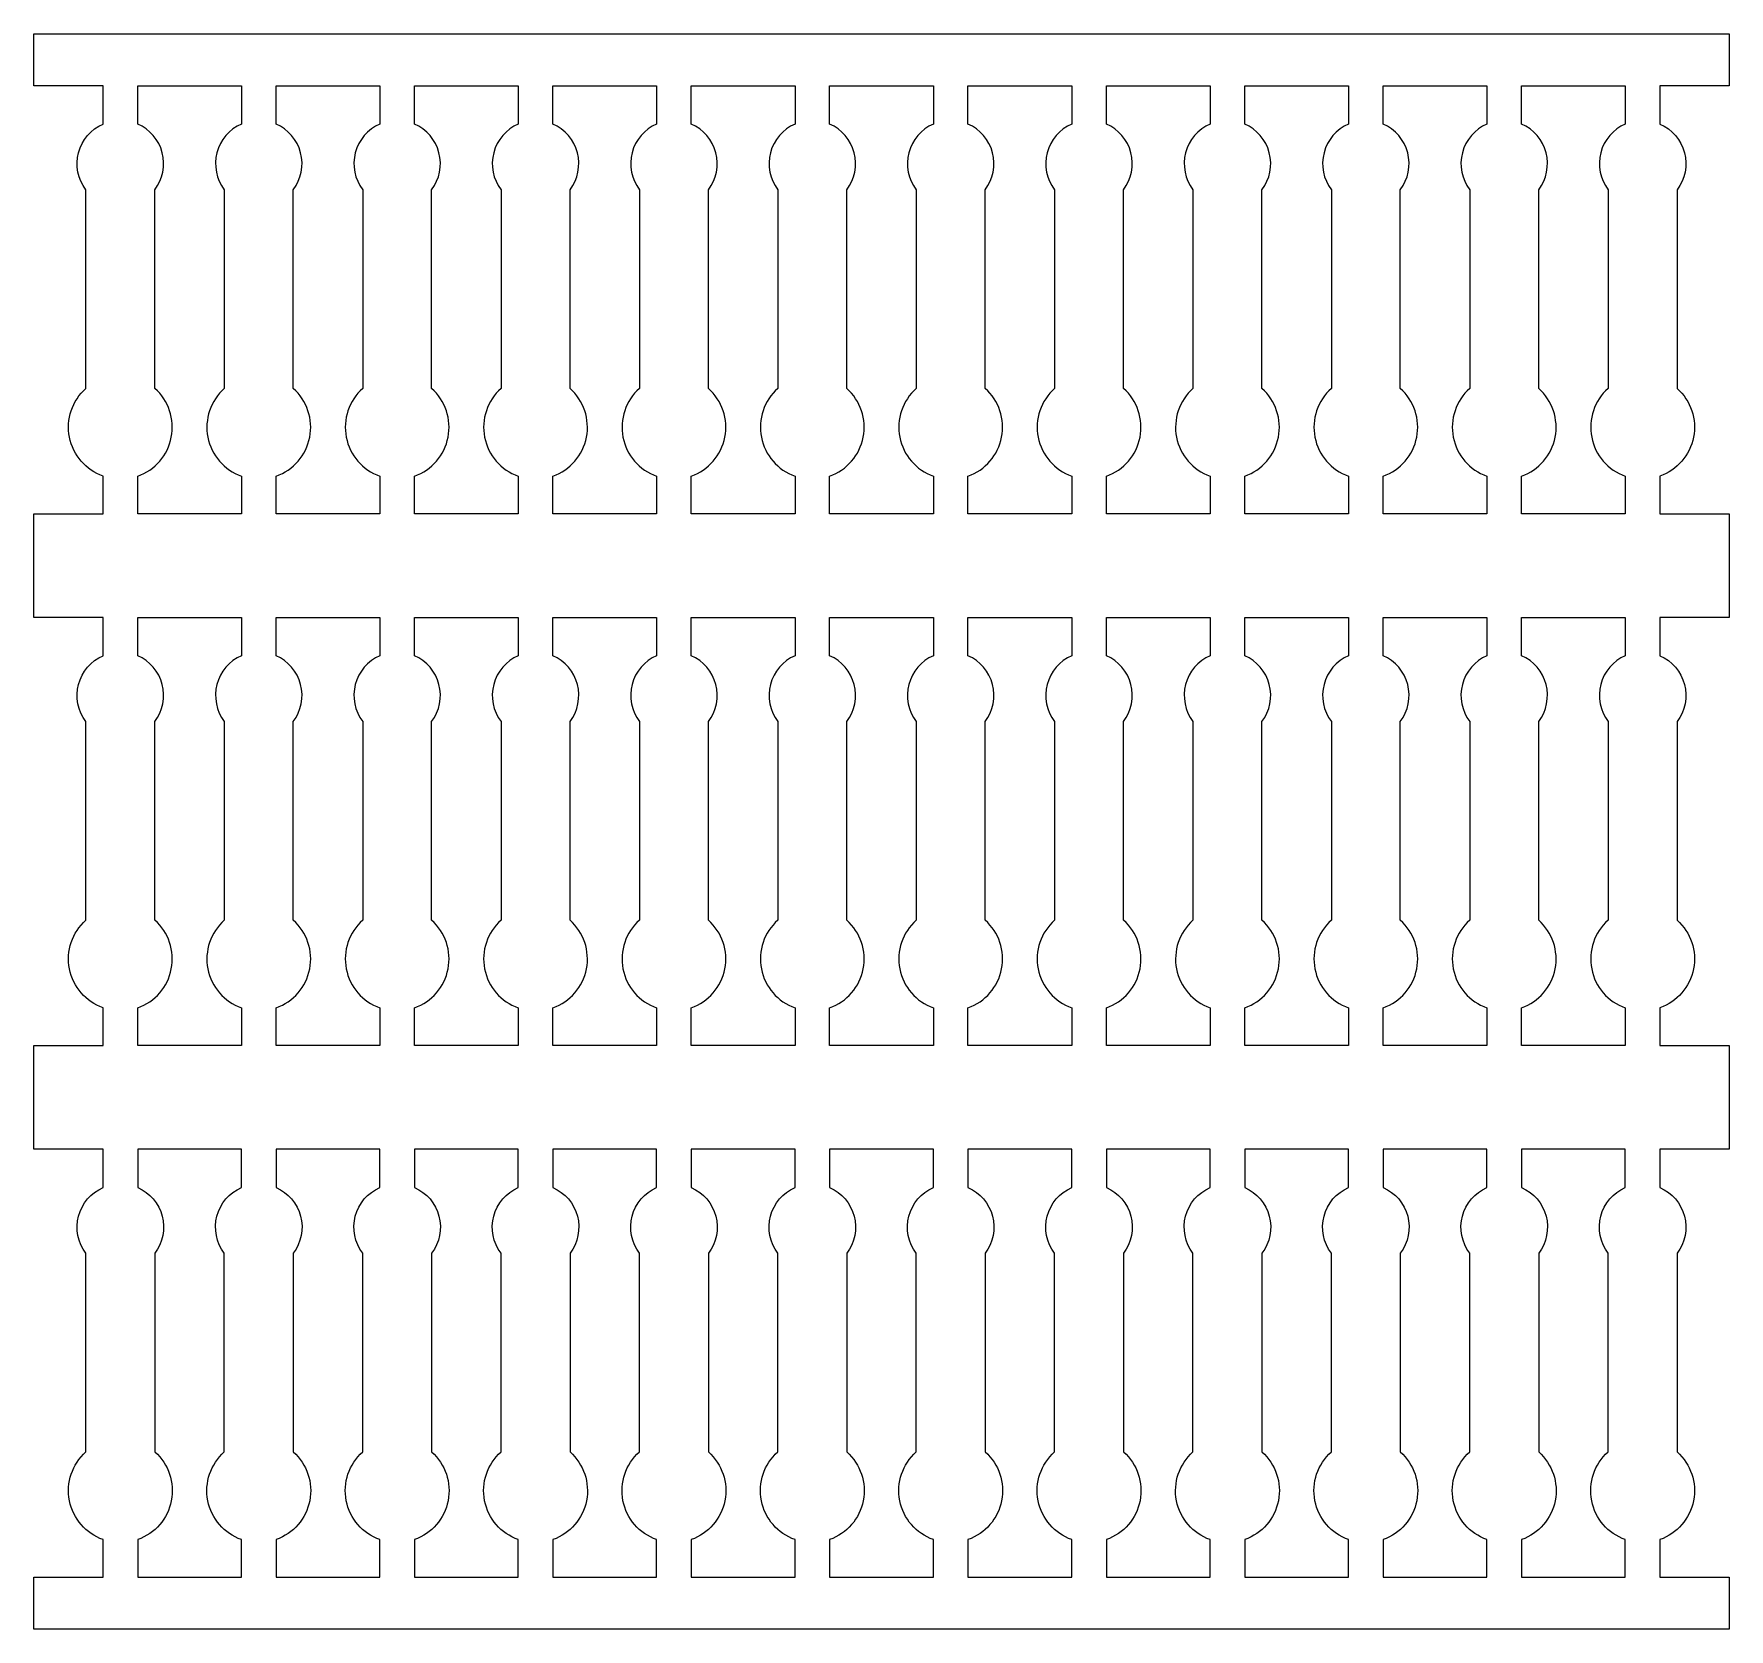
# Model space of a CAD drawing. Header units: millimetres. Extents: x 0 to 98, y -92.2 to 0.
import ezdxf

# ---------------------------------------------------------------- set-up
doc = ezdxf.new("R2010")
doc.units = ezdxf.units.MM
doc.layers.get('0').update_dxf_attribs({"linetype": 'CONTINUOUS'})

msp = doc.modelspace()

# ---------------------------------------------------------------- linework, layer by layer
for points in [[(98, 0), (98, -3), (94, -3), (94, -5.209, -0.485165), (94.994, -9.008), (94.994, -20.498, -0.570821), (94, -25.568), (94, -27.74), (98, -27.74), (98, -33.74), (94, -33.74), (94, -35.949, -0.485165), (94.994, -39.748), (94.994, -51.238, -0.570821), (94, -56.308), (94, -58.48), (98, -58.48), (98, -64.48), (94, -64.48), (94, -66.689, -0.485165), (94.994, -70.488), (94.994, -81.978, -0.570821), (94, -87.048), (94, -89.22), (98, -89.22), (98, -92.22), (0, -92.22), (0, -89.22), (4, -89.22), (4, -87.048, -0.570821), (3.006, -81.978), (3.006, -70.488, -0.485165), (4, -66.689), (4, -64.48), (0, -64.48), (0, -58.48), (4, -58.48), (4, -56.308, -0.570821), (3.006, -51.238), (3.006, -39.748, -0.485165), (4, -35.949), (4, -33.74), (0, -33.74), (0, -27.74), (4, -27.74), (4, -25.568, -0.570821), (3.006, -20.498), (3.006, -9.008, -0.485165), (4, -5.209), (4, -3), (0, -3), (0, 0)], [(6, -5.209), (6, -3), (12, -3), (12, -5.209, 0.485165), (11.006, -9.008), (11.006, -20.498, 0.570821), (12, -25.568), (12, -27.74), (6, -27.74), (6, -25.568, 0.570821), (6.994, -20.498), (6.994, -9.008, 0.485165)], [(14, -5.209), (14, -3), (20, -3), (20, -5.209, 0.485165), (19.006, -9.008), (19.006, -20.498, 0.570821), (20, -25.568), (20, -27.74), (14, -27.74), (14, -25.568, 0.570821), (14.994, -20.498), (14.994, -9.008, 0.485165)], [(22, -5.209), (22, -3), (28, -3), (28, -5.209, 0.485165), (27.006, -9.008), (27.006, -20.498, 0.570821), (28, -25.568), (28, -27.74), (22, -27.74), (22, -25.568, 0.570821), (22.994, -20.498), (22.994, -9.008, 0.485165)], [(30, -5.209), (30, -3), (36, -3), (36, -5.209, 0.485165), (35.006, -9.008), (35.006, -20.498, 0.570821), (36, -25.568), (36, -27.74), (30, -27.74), (30, -25.568, 0.570821), (30.994, -20.498), (30.994, -9.008, 0.485165)], [(38, -5.209), (38, -3), (44, -3), (44, -5.209, 0.485165), (43.006, -9.008), (43.006, -20.498, 0.570821), (44, -25.568), (44, -27.74), (38, -27.74), (38, -25.568, 0.570821), (38.994, -20.498), (38.994, -9.008, 0.485165)], [(46, -5.209), (46, -3), (52, -3), (52, -5.209, 0.485165), (51.006, -9.008), (51.006, -20.498, 0.570821), (52, -25.568), (52, -27.74), (46, -27.74), (46, -25.568, 0.570821), (46.994, -20.498), (46.994, -9.008, 0.485165)], [(54, -5.209), (54, -3), (60, -3), (60, -5.209, 0.485165), (59.006, -9.008), (59.006, -20.498, 0.570821), (60, -25.568), (60, -27.74), (54, -27.74), (54, -25.568, 0.570821), (54.994, -20.498), (54.994, -9.008, 0.485165)], [(62, -5.209), (62, -3), (68, -3), (68, -5.209, 0.485165), (67.006, -9.008), (67.006, -20.498, 0.570821), (68, -25.568), (68, -27.74), (62, -27.74), (62, -25.568, 0.570821), (62.994, -20.498), (62.994, -9.008, 0.485165)], [(70, -5.209), (70, -3), (76, -3), (76, -5.209, 0.485165), (75.006, -9.008), (75.006, -20.498, 0.570821), (76, -25.568), (76, -27.74), (70, -27.74), (70, -25.568, 0.570821), (70.994, -20.498), (70.994, -9.008, 0.485165)], [(78, -5.209), (78, -3), (78.398, -3), (84, -3), (84, -5.209, 0.485165), (83.006, -9.008), (83.006, -20.498, 0.570821), (84, -25.568), (84, -27.74), (78, -27.74), (78, -25.568, 0.570821), (78.994, -20.498), (78.994, -9.008, 0.485165)], [(86, -5.209), (86, -3), (92, -3), (92, -5.209, 0.485165), (91.006, -9.008), (91.006, -20.498, 0.570821), (92, -25.568), (92, -27.74), (86, -27.74), (86, -25.568, 0.570821), (86.994, -20.498), (86.994, -9.008, 0.485165)], [(6, -35.949), (6, -33.74), (12, -33.74), (12, -35.949, 0.485165), (11.006, -39.748), (11.006, -51.238, 0.570821), (12, -56.308), (12, -58.48), (6, -58.48), (6, -56.308, 0.570821), (6.994, -51.238), (6.994, -39.748, 0.485165)], [(14, -35.949), (14, -33.74), (20, -33.74), (20, -35.949, 0.485165), (19.006, -39.748), (19.006, -51.238, 0.570821), (20, -56.308), (20, -58.48), (14, -58.48), (14, -56.308, 0.570821), (14.994, -51.238), (14.994, -39.748, 0.485165)], [(22, -35.949), (22, -33.74), (28, -33.74), (28, -35.949, 0.485165), (27.006, -39.748), (27.006, -51.238, 0.570821), (28, -56.308), (28, -58.48), (22, -58.48), (22, -56.308, 0.570821), (22.994, -51.238), (22.994, -39.748, 0.485165)], [(30, -35.949), (30, -33.74), (36, -33.74), (36, -35.949, 0.485165), (35.006, -39.748), (35.006, -51.238, 0.570821), (36, -56.308), (36, -58.48), (30, -58.48), (30, -56.308, 0.570821), (30.994, -51.238), (30.994, -39.748, 0.485165)], [(38, -35.949), (38, -33.74), (44, -33.74), (44, -35.949, 0.485165), (43.006, -39.748), (43.006, -51.238, 0.570821), (44, -56.308), (44, -58.48), (38, -58.48), (38, -56.308, 0.570821), (38.994, -51.238), (38.994, -39.748, 0.485165)], [(46, -35.949), (46, -33.74), (52, -33.74), (52, -35.949, 0.485165), (51.006, -39.748), (51.006, -51.238, 0.570821), (52, -56.308), (52, -58.48), (46, -58.48), (46, -56.308, 0.570821), (46.994, -51.238), (46.994, -39.748, 0.485165)], [(54, -35.949), (54, -33.74), (60, -33.74), (60, -35.949, 0.485165), (59.006, -39.748), (59.006, -51.238, 0.570821), (60, -56.308), (60, -58.48), (54, -58.48), (54, -56.308, 0.570821), (54.994, -51.238), (54.994, -39.748, 0.485165)], [(62, -35.949), (62, -33.74), (68, -33.74), (68, -35.949, 0.485165), (67.006, -39.748), (67.006, -51.238, 0.570821), (68, -56.308), (68, -58.48), (62, -58.48), (62, -56.308, 0.570821), (62.994, -51.238), (62.994, -39.748, 0.485165)], [(70, -35.949), (70, -33.74), (76, -33.74), (76, -35.949, 0.485165), (75.006, -39.748), (75.006, -51.238, 0.570821), (76, -56.308), (76, -58.48), (70, -58.48), (70, -56.308, 0.570821), (70.994, -51.238), (70.994, -39.748, 0.485165)], [(78, -35.949), (78, -33.74), (78.398, -33.74), (84, -33.74), (84, -35.949, 0.485165), (83.006, -39.748), (83.006, -51.238, 0.570821), (84, -56.308), (84, -58.48), (78, -58.48), (78, -56.308, 0.570821), (78.994, -51.238), (78.994, -39.748, 0.485165)], [(86, -35.949), (86, -33.74), (92, -33.74), (92, -35.949, 0.485165), (91.006, -39.748), (91.006, -51.238, 0.570821), (92, -56.308), (92, -58.48), (86, -58.48), (86, -56.308, 0.570821), (86.994, -51.238), (86.994, -39.748, 0.485165)], [(11.006, -70.488, -0.485165), (12, -66.689), (12, -64.48), (6, -64.48), (6, -66.689, -0.485165), (6.994, -70.488), (6.994, -81.978, -0.570821), (6, -87.048), (6, -89.22), (12, -89.22), (12, -87.048, -0.570821), (11.006, -81.978)], [(19.006, -70.488, -0.485165), (20, -66.689), (20, -64.48), (14, -64.48), (14, -66.689, -0.485165), (14.994, -70.488), (14.994, -81.978, -0.570821), (14, -87.048), (14, -89.22), (20, -89.22), (20, -87.048, -0.570821), (19.006, -81.978)], [(27.006, -70.488, -0.485165), (28, -66.689), (28, -64.48), (22, -64.48), (22, -66.689, -0.485165), (22.994, -70.488), (22.994, -81.978, -0.570821), (22, -87.048), (22, -89.22), (28, -89.22), (28, -87.048, -0.570821), (27.006, -81.978)], [(35.006, -70.488, -0.485165), (36, -66.689), (36, -64.48), (30, -64.48), (30, -66.689, -0.485165), (30.994, -70.488), (30.994, -81.978, -0.570821), (30, -87.048), (30, -89.22), (36, -89.22), (36, -87.048, -0.570821), (35.006, -81.978)], [(43.006, -70.488, -0.485165), (44, -66.689), (44, -64.48), (38, -64.48), (38, -66.689, -0.485165), (38.994, -70.488), (38.994, -81.978, -0.570821), (38, -87.048), (38, -89.22), (44, -89.22), (44, -87.048, -0.570821), (43.006, -81.978)], [(51.006, -70.488, -0.485165), (52, -66.689), (52, -64.48), (46, -64.48), (46, -66.689, -0.485165), (46.994, -70.488), (46.994, -81.978, -0.570821), (46, -87.048), (46, -89.22), (52, -89.22), (52, -87.048, -0.570821), (51.006, -81.978)], [(59.006, -70.488, -0.485165), (60, -66.689), (60, -64.48), (54, -64.48), (54, -66.689, -0.485165), (54.994, -70.488), (54.994, -81.978, -0.570821), (54, -87.048), (54, -89.22), (60, -89.22), (60, -87.048, -0.570821), (59.006, -81.978)], [(67.006, -70.488, -0.485165), (68, -66.689), (68, -64.48), (62, -64.48), (62, -66.689, -0.485165), (62.994, -70.488), (62.994, -81.978, -0.570821), (62, -87.048), (62, -89.22), (68, -89.22), (68, -87.048, -0.570821), (67.006, -81.978)], [(75.006, -70.488, -0.485165), (76, -66.689), (76, -64.48), (70, -64.48), (70, -66.689, -0.485165), (70.994, -70.488), (70.994, -81.978, -0.570821), (70, -87.048), (70, -89.22), (76, -89.22), (76, -87.048, -0.570821), (75.006, -81.978)], [(83.006, -70.488, -0.485165), (84, -66.689), (84, -64.48), (78.398, -64.48), (78, -64.48), (78, -66.689, -0.485165), (78.994, -70.488), (78.994, -81.978, -0.570821), (78, -87.048), (78, -89.22), (84, -89.22), (84, -87.048, -0.570821), (83.006, -81.978)], [(91.006, -70.488, -0.485165), (92, -66.689), (92, -64.48), (86, -64.48), (86, -66.689, -0.485165), (86.994, -70.488), (86.994, -81.978, -0.570821), (86, -87.048), (86, -89.22), (92, -89.22), (92, -87.048, -0.570821), (91.006, -81.978)]]:
    msp.add_lwpolyline(points, format="xyb", close=True)

doc.saveas('drawing.dxf')
